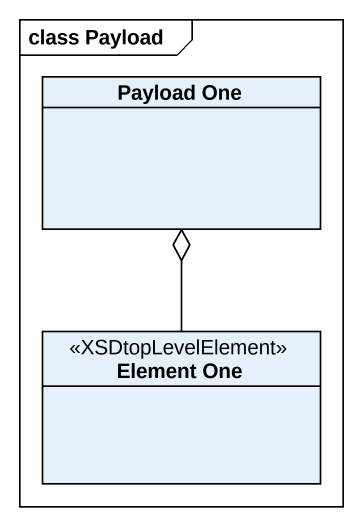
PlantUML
@startuml
mainframe class Payload
hide circle
hide empty members
class "Payload One" as Payload_One
class "Element One" as Element_One <<XSDtopLevelElement>>
Element_One -up-o Payload_One
@enduml
